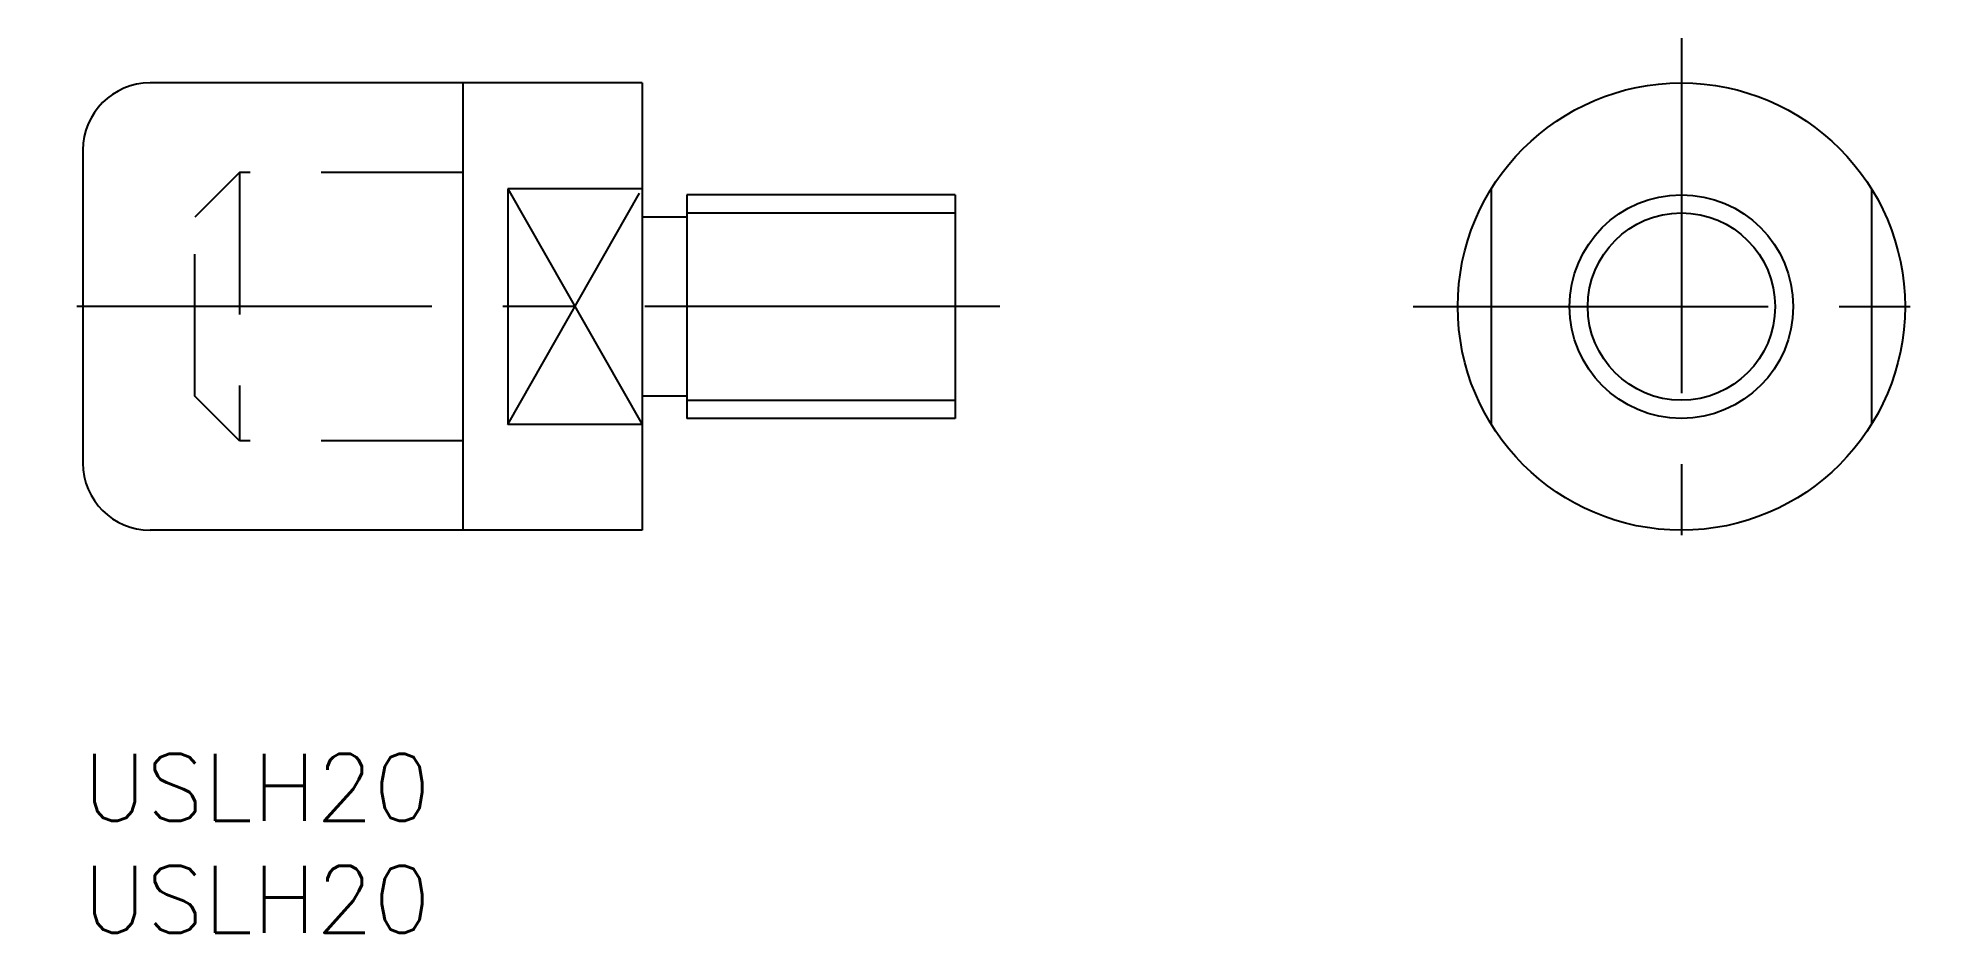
# Model space of a CAD drawing. Extents: x -2 to 83.5, y -8 to 32.
import ezdxf

# ---------------------------------------------------------------- set-up
doc = ezdxf.new("R2010")
doc.units = 0
doc.header["$LTSCALE"] = 0.5
doc.linetypes.add('CENTER', pattern=[50.8, 31.75, -6.35, 6.35, -6.35])
doc.linetypes.add('DASHED', pattern=[19.05, 12.7, -6.35])
for name, color, linetype in [('MSM_CENTER', 1, 'CENTER'), ('MSM_CONTINUOUS', 7, 'CONTINUOUS'), ('MSM_DASHED', 4, 'DASHED'), ('MSM_NARROW', 5, 'CONTINUOUS'), ('MSM_PART_NUMBER', 7, 'CONTINUOUS')]:
    doc.layers.add(name, color=color, linetype=linetype)
doc.styles.get("Standard").update_dxf_attribs({"font": 'txt.shx', "height": 3, "bigfont": 'bigfont.shx'})

# ---------------------------------------------------------------- blocks, each defined once
blk = doc.blocks.new('*U3')
at = {"layer": 'MSM_PART_NUMBER'}
blk.add_text('USLH20', height=3, dxfattribs=at).set_placement((0, -3))
blk = doc.blocks.new('*U4')
at = {"layer": 'MSM_PART_NUMBER'}
blk.add_text('USLH20', height=3, dxfattribs=at).set_placement((0, -8))

msp = doc.modelspace()

# ---------------------------------------------------------------- linework, layer by layer
at = {"layer": 'MSM_CENTER'}
for p, q in [((71.474, 32), (71.474, 8)), ((41, 20), (-2, 20)), ((59.474, 20), (83.474, 20))]:
    msp.add_line(p, q, dxfattribs=at)
at = {"layer": 'MSM_CONTINUOUS'}
for p, q in [((25, 30), (3, 30)), ((17, 10), (17, 30)), ((25, 30), (25, 10)), ((0, 27), (0, 13)), ((19, 25.268), (19, 14.732)), ((25, 25.268), (19, 25.268)), ((39, 25), (27, 25)), ((27, 25), (27, 15)), ((39, 25), (39, 15)), ((62.974, 25.268), (62.974, 14.732)), ((79.974, 25.268), (79.974, 14.732)), ((27, 24), (25, 24)), ((27, 16), (25, 16)), ((25, 14.732), (19, 14.732)), ((39, 15), (27, 15)), ((25, 10), (3, 10))]:
    msp.add_line(p, q, dxfattribs=at)
for radius in [10, 5]:
    msp.add_circle((71.474, 20), radius, dxfattribs=at)
for centre, start, end in [((3, 27), 90, 180), ((3, 13), 180, 270)]:
    msp.add_arc(centre, 3, start, end, dxfattribs=at)
at = {"layer": 'MSM_DASHED'}
for p, q in [((7, 26), (5, 24)), ((17, 26), (7, 26)), ((7, 26), (7, 14)), ((5, 16), (5, 24)), ((7, 14), (5, 16)), ((17, 14), (7, 14))]:
    msp.add_line(p, q, dxfattribs=at)
at = {"layer": 'MSM_NARROW'}
for p, q in [((19, 25.268), (25, 14.732)), ((19, 14.732), (24.885, 25.066)), ((27, 24.188), (39, 24.188)), ((27, 15.812), (39, 15.812))]:
    msp.add_line(p, q, dxfattribs=at)
msp.add_circle((71.474, 20), 4.188, dxfattribs=at)

# ---------------------------------------------------------------- block references
at = {"layer": 'MSM_CONTINUOUS'}
for name in ['*U3', '*U4']:
    msp.add_blockref(name, (0, 0), dxfattribs=at)

doc.saveas('drawing.dxf')
